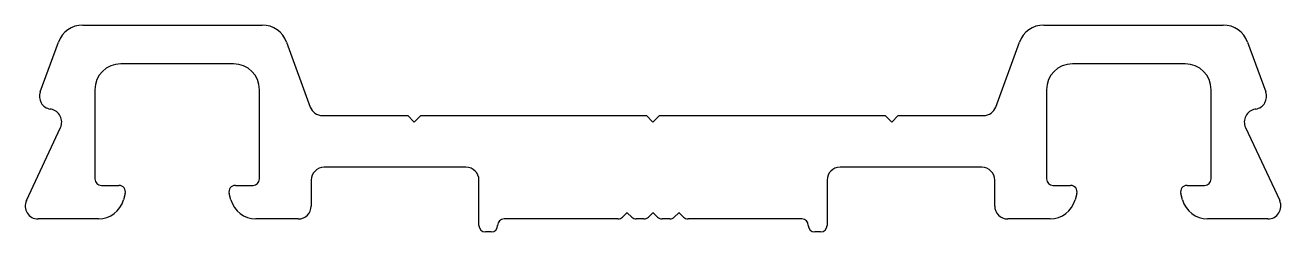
# Model space of a CAD drawing. Extents: x 4 to 52.5, y 2.6 to 10.6.
import ezdxf

# ---------------------------------------------------------------- set-up
doc = ezdxf.new("R2010")
doc.units = 0
doc.layers.get('0').update_dxf_attribs({"linetype": 'CONTINUOUS'})

msp = doc.modelspace()

# ---------------------------------------------------------------- linework, layer by layer
for p, q in [((6.175, 10.585), (13.109, 10.585)), ((43.297, 10.585), (50.231, 10.585)), ((4.534, 7.998), (5.236, 9.927)), ((14.049, 9.927), (14.964, 7.414)), ((41.443, 7.414), (42.357, 9.927)), ((51.171, 9.927), (51.872, 7.998)), ((12.003, 9.085), (7.646, 9.085)), ((48.761, 9.085), (44.403, 9.085)), ((6.646, 8.085), (6.646, 4.635)), ((13.003, 4.635), (13.003, 8.085)), ((43.403, 8.085), (43.403, 4.635)), ((49.761, 4.635), (49.761, 8.085)), ((4.951, 7.329), (4.917, 7.335)), ((51.489, 7.335), (51.456, 7.329)), ((15.434, 7.085), (18.73, 7.085)), ((18.73, 7.085), (18.98, 6.835)), ((18.98, 6.835), (19.23, 7.085)), ((19.23, 7.085), (27.953, 7.085)), ((27.953, 7.085), (28.203, 6.835)), ((28.203, 6.835), (28.453, 7.085)), ((28.453, 7.085), (37.177, 7.085)), ((37.177, 7.085), (37.427, 6.835)), ((37.427, 6.835), (37.677, 7.085)), ((37.677, 7.085), (40.973, 7.085)), ((3.998, 3.796), (5.317, 6.625)), ((51.089, 6.625), (52.409, 3.796)), ((20.98, 5.085), (15.503, 5.085)), ((40.903, 5.085), (35.427, 5.085)), ((6.896, 4.385), (7.574, 4.385)), ((12.074, 4.385), (12.753, 4.385)), ((15.003, 4.585), (15.003, 3.585)), ((21.48, 2.835), (21.48, 4.585)), ((34.927, 4.585), (34.927, 2.835)), ((41.403, 3.585), (41.403, 4.585)), ((43.653, 4.385), (44.332, 4.385)), ((48.832, 4.385), (49.511, 4.385)), ((7.816, 4.07), (7.75, 3.825)), ((11.899, 3.825), (11.833, 4.07)), ((44.573, 4.07), (44.508, 3.825)), ((48.656, 3.825), (48.591, 4.07)), ((6.784, 3.085), (4.451, 3.085)), ((14.503, 3.085), (12.864, 3.085)), ((26.85, 3.085), (22.453, 3.085)), ((27.198, 3.329), (27.027, 3.158)), ((27.38, 3.158), (27.209, 3.329)), ((27.85, 3.085), (27.557, 3.085)), ((28.198, 3.329), (28.026, 3.158)), ((28.38, 3.158), (28.209, 3.329)), ((28.85, 3.085), (28.557, 3.085)), ((29.197, 3.329), (29.026, 3.158)), ((29.38, 3.158), (29.209, 3.329)), ((33.953, 3.085), (29.557, 3.085)), ((43.542, 3.085), (41.903, 3.085)), ((51.956, 3.085), (49.622, 3.085)), ((21.953, 2.585), (21.73, 2.585)), ((34.677, 2.585), (34.453, 2.585))]:
    msp.add_line(p, q)
for centre, radius, start, end in [((6.175, 9.585), 1, 90, 160), ((13.109, 9.585), 1, 20, 90), ((43.297, 9.585), 1, 90, 160), ((50.231, 9.585), 1, 20, 90), ((7.646, 8.085), 1, 90, 180), ((12.003, 8.085), 1, 360, 90), ((44.403, 8.085), 1, 90, 180), ((48.761, 8.085), 1, 360, 90), ((5.004, 7.827), 0.5, 160, 260), ((51.403, 7.827), 0.5, 280, 20), ((4.864, 6.837), 0.5, 335, 80), ((15.434, 7.585), 0.5, 200, 270), ((40.973, 7.585), 0.5, 270, 340), ((51.543, 6.837), 0.5, 100, 205), ((15.503, 4.585), 0.5, 90, 180), ((20.98, 4.585), 0.5, 0, 90), ((35.427, 4.585), 0.5, 90, 180), ((40.903, 4.585), 0.5, 0, 90), ((6.896, 4.635), 0.25, 180, 270), ((7.574, 4.135), 0.25, 344.9768, 90), ((12.074, 4.135), 0.25, 90, 195.0232), ((12.753, 4.635), 0.25, 270, 0), ((43.653, 4.635), 0.25, 180, 270), ((44.332, 4.135), 0.25, 344.9768, 90), ((48.832, 4.135), 0.25, 90, 195.0232), ((49.511, 4.635), 0.25, 270, 0), ((4.451, 3.585), 0.5, 155, 270), ((6.784, 4.085), 1, 270, 344.9768), ((12.864, 4.085), 1, 195.0232, 270), ((14.503, 3.585), 0.5, 270, 0), ((41.903, 3.585), 0.5, 180, 270), ((43.542, 4.085), 1, 270, 344.9768), ((49.622, 4.085), 1, 195.0232, 270), ((51.956, 3.585), 0.5, 270, 25), ((22.453, 2.835), 0.25, 90, 180), ((26.85, 3.335), 0.25, 270, 315), ((27.203, 3.323), 0.008, 45, 135), ((27.557, 3.335), 0.25, 225, 270), ((27.85, 3.335), 0.25, 270, 315), ((28.203, 3.323), 0.008, 45, 135), ((28.557, 3.335), 0.25, 225, 270), ((28.85, 3.335), 0.25, 270, 315), ((29.203, 3.323), 0.008, 45, 135), ((29.557, 3.335), 0.25, 225, 270), ((33.953, 2.835), 0.25, 360, 90), ((21.73, 2.835), 0.25, 180, 270), ((21.953, 2.835), 0.25, 270, 0), ((34.453, 2.835), 0.25, 180, 270), ((34.677, 2.835), 0.25, 270, 0)]:
    msp.add_arc(centre, radius, start, end)

doc.saveas('drawing.dxf')
